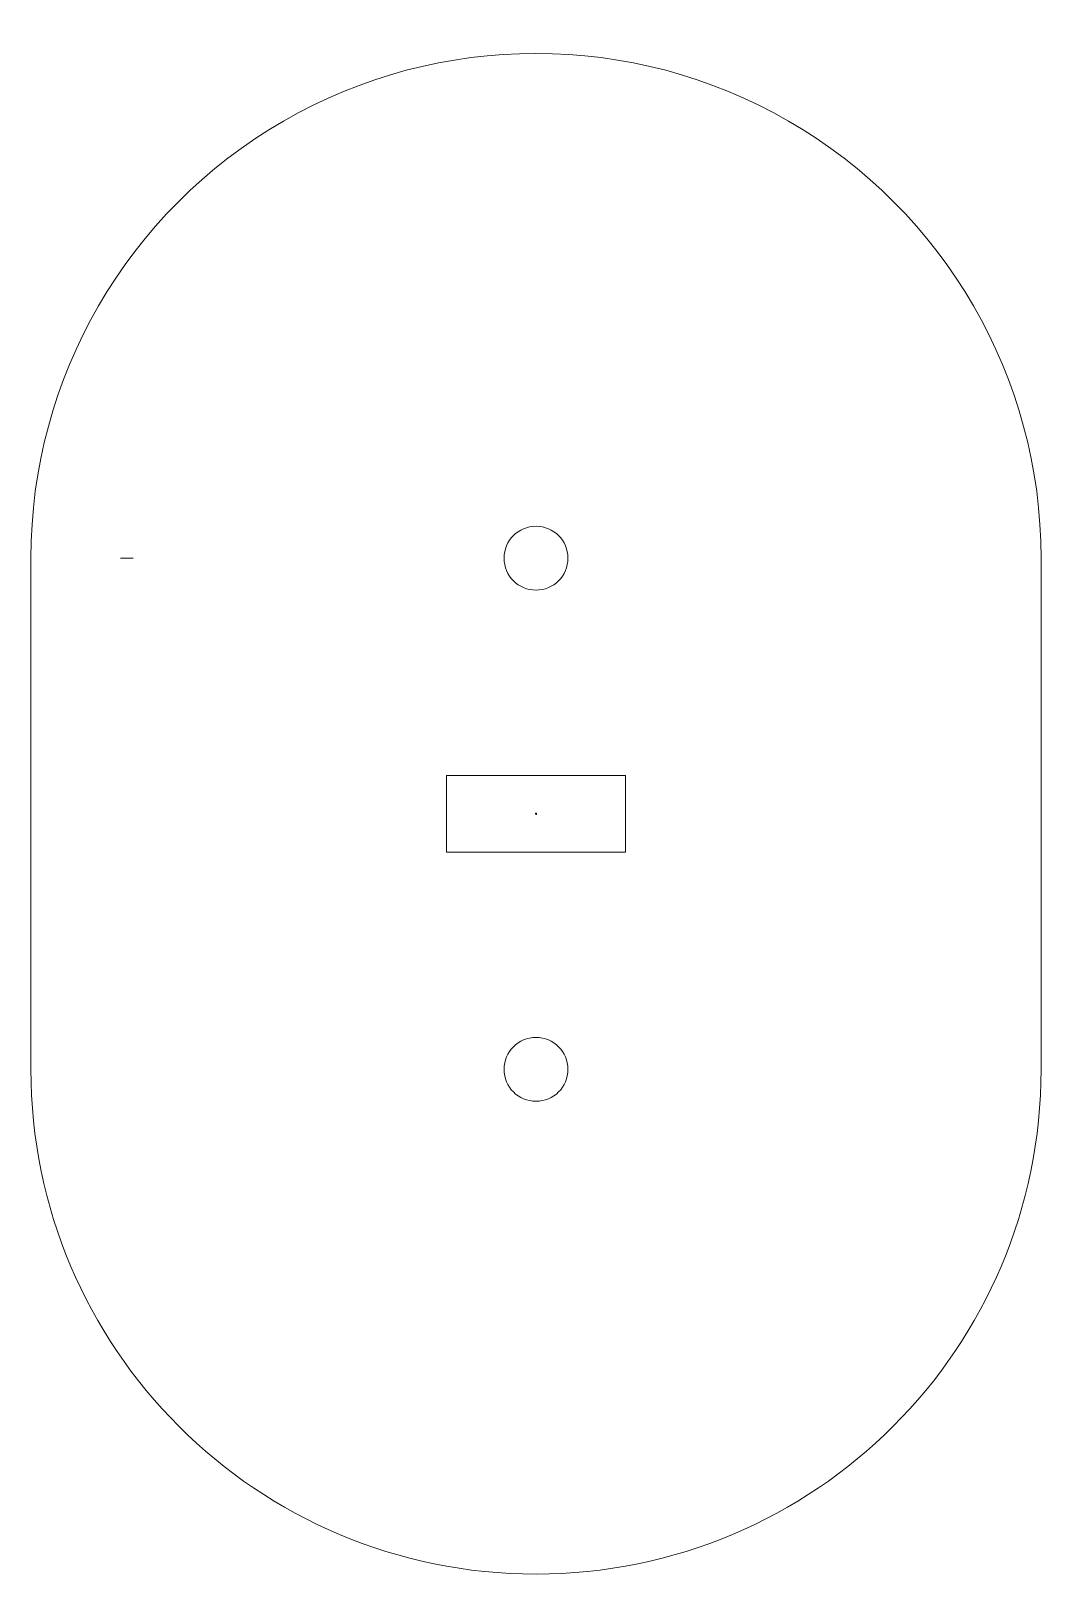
# Model space of a CAD drawing. Header units: millimetres. Extents: x -79 to 79, y -119 to 123.
import ezdxf

# ---------------------------------------------------------------- set-up
doc = ezdxf.new("R2010")
doc.units = ezdxf.units.MM
doc.header["$MEASUREMENT"] = 0
doc.layers.add('Layer 1', color=7, linetype='Continuous')

msp = doc.modelspace()

# ---------------------------------------------------------------- linework, layer by layer
at = {"layer": 'Layer 1', "lineweight": 9}
for points, knots in [([(-79, 40.0001), (-79, 40.0001), (-79, -40.0001), (-79, -40.0001), (-79, -40.0001), (-79, -83.6302), (-43.6308, -118.9999), (0, -118.9999), (0, -118.9999), (43.6301, -119.0001), (78.9996, -83.6309), (79, -40.0001), (79, -40.0001), (79, -40.0001), (79, 40.0001), (79, 40.0001), (79, 40.0001), (79, 68.224), (63.9427, 94.3038), (39.4998, 108.416), (39.4998, 108.416), (15.0573, 122.5278), (-15.0573, 122.5278), (-39.4998, 108.416), (-39.4998, 108.416), (-63.9428, 94.3038), (-79, 68.224), (-79, 40.0001)], [0, 0, 0, 0, 0.125, 0.125, 0.125, 0.125, 0.25, 0.25, 0.25, 0.25, 0.375, 0.375, 0.375, 0.375, 0.5, 0.5, 0.5, 0.5, 0.625, 0.625, 0.625, 0.625, 0.75, 0.75, 0.75, 0.75, 1, 1, 1, 1]), ([(-79, -40.0001), (-79, -40.0001), (-79, 40.0001), (-79, 40.0001), (-79, 40.0001), (-79, 68.224), (-63.9428, 94.3038), (-39.4998, 108.416), (-39.4998, 108.416), (-15.0573, 122.5278), (15.0573, 122.5278), (39.4998, 108.416), (39.4998, 108.416), (63.9427, 94.3038), (79, 68.224), (79, 40.0001), (79, 40.0001), (79, 40.0001), (79, -40.0004), (79, -40.0004), (79, -40.0004), (78.9996, -83.6309), (43.6301, -119.0001), (0, -118.9999), (0, -118.9999), (-43.6308, -118.9999), (-79, -83.6302), (-79, -40.0001)], [0, 0, 0, 0, 0.125, 0.125, 0.125, 0.125, 0.25, 0.25, 0.25, 0.25, 0.375, 0.375, 0.375, 0.375, 0.5, 0.5, 0.5, 0.5, 0.625, 0.625, 0.625, 0.625, 0.75, 0.75, 0.75, 0.75, 1, 1, 1, 1]), ([(0, 35.0001), (2.7615, 35.0001), (4.9999, 37.2385), (4.9999, 40.0001), (4.9999, 40.0001), (4.9999, 42.7612), (2.7615, 45), (0, 45), (0, 45), (-2.7615, 45), (-4.9999, 42.7612), (-4.9999, 40.0001), (-4.9999, 40.0001), (-4.9999, 37.2385), (-2.7615, 35.0001), (0, 35.0001)], [0, 0, 0, 0, 0.2, 0.2, 0.2, 0.2, 0.4, 0.4, 0.4, 0.4, 0.6, 0.6, 0.6, 0.6, 1, 1, 1, 1]), ([(0, 35.0001), (-2.7615, 35.0001), (-4.9999, 37.2385), (-4.9999, 40.0001), (-4.9999, 40.0001), (-4.9999, 42.7612), (-2.7615, 45), (0, 45), (0, 45), (2.7615, 45), (4.9999, 42.7612), (4.9999, 40.0001), (4.9999, 40.0001), (4.9999, 37.2385), (2.7615, 35.0001), (0, 35.0001)], [0, 0, 0, 0, 0.2, 0.2, 0.2, 0.2, 0.4, 0.4, 0.4, 0.4, 0.6, 0.6, 0.6, 0.6, 1, 1, 1, 1]), ([(4.9999, 40.0001), (4.9999, 42.7612), (2.7615, 45), (0, 45), (0, 45), (-2.7615, 45), (-4.9999, 42.7612), (-4.9999, 40.0001), (-4.9999, 40.0001), (-4.9999, 37.2385), (-2.7615, 35.0001), (0, 35.0001), (0, 35.0001), (2.7615, 35.0001), (4.9999, 37.2385), (4.9999, 40.0001)], [0, 0, 0, 0, 0.2, 0.2, 0.2, 0.2, 0.4, 0.4, 0.4, 0.4, 0.6, 0.6, 0.6, 0.6, 1, 1, 1, 1]), ([(-14, -6.0001), (-14, -6.0001), (-14, 6), (-14, 6), (-14, 6), (-14, 6), (14, 6), (14, 6), (14, 6), (14, 6), (14, -6.0001), (14, -6.0001), (14, -6.0001), (14, -6.0001), (-14, -6.0001), (-14, -6.0001)], [0, 0, 0, 0, 0.2, 0.2, 0.2, 0.2, 0.4, 0.4, 0.4, 0.4, 0.6, 0.6, 0.6, 0.6, 1, 1, 1, 1]), ([(0.1002, 0), (0.1002, 0.0554), (0.0554, 0.1002), (0, 0.1002), (0, 0.1002), (-0.0554, 0.1002), (-0.1002, 0.0554), (-0.1002, 0), (-0.1002, 0), (-0.1002, -0.0554), (-0.0554, -0.1002), (0, -0.1002), (0, -0.1002), (0.0554, -0.1002), (0.1002, -0.0554), (0.1002, 0)], [0, 0, 0, 0, 0.2, 0.2, 0.2, 0.2, 0.4, 0.4, 0.4, 0.4, 0.6, 0.6, 0.6, 0.6, 1, 1, 1, 1]), ([(0, -45), (2.7615, -45), (4.9999, -42.7613), (4.9999, -40.0001), (4.9999, -40.0001), (4.9999, -37.2385), (2.7615, -34.9998), (0, -34.9998), (0, -34.9998), (-2.7615, -34.9998), (-4.9999, -37.2385), (-4.9999, -40.0001), (-4.9999, -40.0001), (-4.9999, -42.7613), (-2.7615, -45), (0, -45)], [0, 0, 0, 0, 0.2, 0.2, 0.2, 0.2, 0.4, 0.4, 0.4, 0.4, 0.6, 0.6, 0.6, 0.6, 1, 1, 1, 1]), ([(0, -34.9998), (2.7615, -34.9998), (4.9999, -37.2385), (4.9999, -40.0001), (4.9999, -40.0001), (4.9999, -42.7613), (2.7615, -45), (0, -45), (0, -45), (-2.7615, -45), (-4.9999, -42.7613), (-4.9999, -40.0001), (-4.9999, -40.0001), (-4.9999, -37.2385), (-2.7615, -34.9998), (0, -34.9998)], [0, 0, 0, 0, 0.2, 0.2, 0.2, 0.2, 0.4, 0.4, 0.4, 0.4, 0.6, 0.6, 0.6, 0.6, 1, 1, 1, 1]), ([(4.9999, -40.0001), (4.9999, -37.2385), (2.7615, -34.9998), (0, -34.9998), (0, -34.9998), (-2.7615, -34.9998), (-4.9999, -37.2385), (-4.9999, -40.0001), (-4.9999, -40.0001), (-4.9999, -42.7613), (-2.7615, -45), (0, -45), (0, -45), (2.7615, -45), (4.9999, -42.7613), (4.9999, -40.0001)], [0, 0, 0, 0, 0.2, 0.2, 0.2, 0.2, 0.4, 0.4, 0.4, 0.4, 0.6, 0.6, 0.6, 0.6, 1, 1, 1, 1]), ([(-79, -40.0001), (-79, -83.6302), (-43.6308, -118.9999), (0, -118.9999), (0, -118.9999), (43.6301, -119.0001), (78.9996, -83.6309), (79, -40.0004)], [0, 0, 0, 0, 0.33333333, 0.33333333, 0.33333333, 0.33333333, 1, 1, 1, 1])]:
    msp.add_open_spline(points, degree=3, knots=knots, dxfattribs=at)
for points in [[(-79, 40.0001), (-79, 40.0001), (-79, -40.0001), (-79, -40.0001)], [(-65, 40.0001), (-65, 40.0001), (-63, 40.0001), (-63, 40.0001)], [(79, -40.0001), (79, -40.0001), (79, 40.0001), (79, 40.0001)], [(-14, -6.0001), (-14, -6.0001), (-14, 6), (-14, 6)], [(-14, 6), (-14, 6), (14, 6), (14, 6)], [(14, 6), (14, 6), (14, -6.0001), (14, -6.0001)], [(14, -6.0001), (14, -6.0001), (-14, -6.0001), (-14, -6.0001)]]:
    msp.add_open_spline(points, degree=3, dxfattribs=at)

doc.saveas('drawing.dxf')
